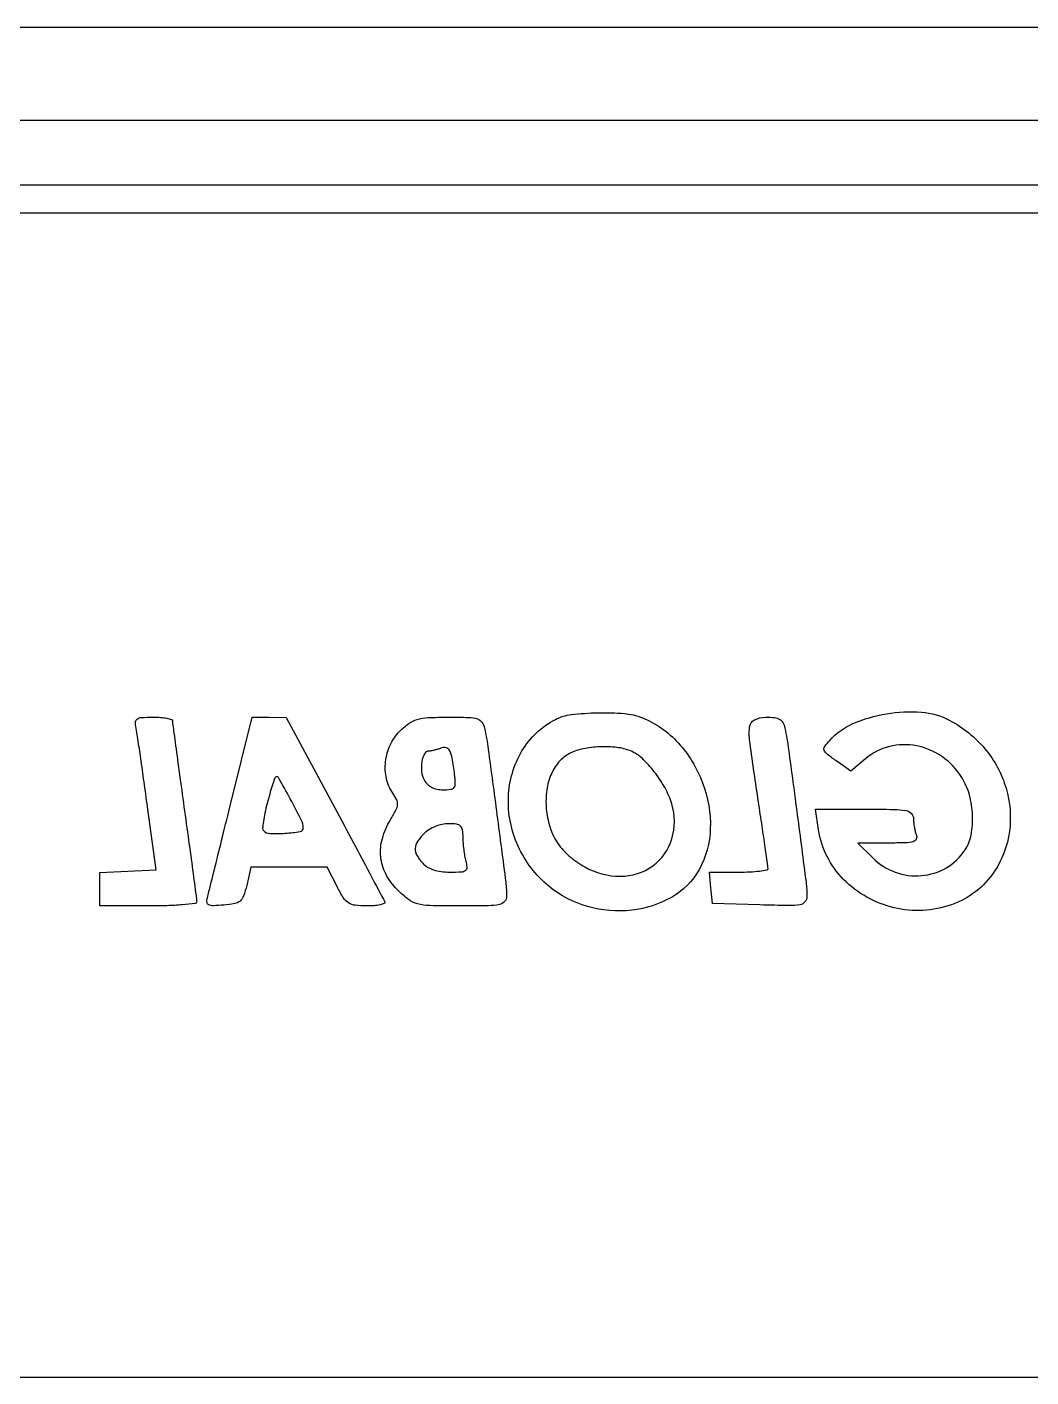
# Model space of a CAD drawing. Header units: millimetres. Extents: x 8533 to 164433, y 5768 to 115327.
# Drawn here: x 111320.49 to 111333.18, y 26936.83 to 26953.91 of the extents above; entities that cross this region are included whole.
import ezdxf

# ---------------------------------------------------------------- set-up
doc = ezdxf.new("R2010")
doc.units = ezdxf.units.MM
doc.header["$LTSCALE"] = 250
doc.layers.add('G-ENP 인버터 판넬', color=255, linetype='Continuous')

# ---------------------------------------------------------------- blocks, each defined once
blk = doc.blocks.new('240808_벽부형 인버터')
at = {"layer": 'G-ENP 인버터 판넬'}
for p, q in [((125.337, 617.431), (-125.337, 617.431)), ((125.337, 615.749), (-125.337, 615.749)), ((-125.337, 614.571), (125.337, 614.571)), ((-125.337, 614.066), (125.337, 614.066)), ((63.93, 593.036), (-63.93, 593.036))]:
    blk.add_line(p, q, dxfattribs=at)
for points in [[(-22.53, 604.902, 0.098413), (-23.165, 604.388, 0.101933), (-23.546, 603.677, 0.105648), (-23.607, 602.894, 0.113431), (-23.338, 602.176, 0.163914), (-22.559, 601.57, 0.142929), (-21.524, 601.516, 0.140794), (-20.61, 602.028, 0.158125), (-20.159, 602.926), (-20.102, 603.298), (-20.988, 603.298, 0.00394), (-21.522, 603.293, 0.042882), (-21.736, 603.272, 0.146203), (-21.835, 603.22, 0.203469), (-21.874, 603.13, -0.025883), (-21.877, 603.055, -0.017054), (-21.889, 602.971, -0.017174), (-21.906, 602.889, -0.03151), (-21.927, 602.824, 0.213018), (-21.923, 602.754, 0.210104), (-21.869, 602.71, 0.060055), (-21.731, 602.69, 0.007345), (-21.425, 602.685), (-20.871, 602.685), (-21.14, 602.416, -0.109007), (-21.544, 602.158, -0.109953), (-22.017, 602.096, -0.111635), (-22.467, 602.239, -0.115279), (-22.805, 602.561, -0.098354), (-22.916, 602.835, -0.057984), (-22.941, 603.189, -0.055999), (-22.884, 603.555, -0.071628), (-22.748, 603.867, -0.100588), (-22.396, 604.242, -0.105922), (-21.931, 604.441, -0.109648), (-21.439, 604.429, -0.11469), (-21.007, 604.209), (-20.739, 603.984), (-20.47, 604.175, 0.011882), (-20.302, 604.301, 0.154012), (-20.259, 604.364, 0.231089), (-20.27, 604.429, 0.030021), (-20.36, 604.541, 0.10742), (-20.781, 604.843, 0.060733), (-21.386, 605.021, 0.060455), (-22.02, 605.049, 0.102164)], [(-16.972, 604.95, 0.114257), (-17.624, 604.497, 0.094669), (-18.065, 603.773, 0.096038), (-18.204, 602.947, 0.121982), (-18.001, 602.204, 0.135256), (-17.512, 601.709, 0.103624), (-16.786, 601.471, 0.097217), (-15.985, 601.538, 0.10338), (-15.288, 601.904, 0.113972), (-14.731, 602.63, 0.117092), (-14.557, 603.52, 0.12479), (-14.802, 604.35, 0.140371), (-15.406, 604.919, 0.090537), (-15.692, 605.007, 0.024118), (-16.169, 605.039, 0.024766), (-16.653, 605.025, 0.07522)], [(-19.55, 604.763, 0.018471), (-19.617, 604.376, 0.00109), (-19.774, 603.195, 0.000714), (-19.933, 601.973, 0.031867), (-19.949, 601.717, 0.180329), (-19.914, 601.622, 0.172368), (-19.824, 601.571, 0.047228), (-19.625, 601.555, 0.003741), (-19.096, 601.567), (-18.243, 601.592), (-18.216, 601.876), (-18.188, 602.16), (-18.719, 602.16, -0.011614), (-18.922, 602.165, -0.019272), (-19.093, 602.18, -0.013991), (-19.226, 602.2, -0.371257), (-19.247, 602.226, -0.027737), (-19.243, 602.275, -0.000313), (-19.195, 602.606, -0.000967), (-19.14, 602.988, -0.00063), (-19.074, 603.429, 0.002347), (-18.921, 604.484, 0.056117), (-18.912, 604.782, 0.260256), (-18.999, 604.911, 0.117522), (-19.204, 604.96, 0.027124), (-19.362, 604.951, 0.102494), (-19.456, 604.921, 0.141327), (-19.514, 604.862, 0.071037)], [(-14.126, 604.763, 0.018457), (-14.192, 604.379, 0.00107), (-14.35, 603.196, 0.000698), (-14.509, 601.973, 0.031916), (-14.525, 601.72, 0.186999), (-14.489, 601.627, 0.158602), (-14.396, 601.574, 0.046428), (-14.195, 601.552, 0.004148), (-13.685, 601.548, 0.005606), (-13.136, 601.554, 0.058413), (-12.913, 601.585, 0.101685), (-12.752, 601.665, 0.031071), (-12.548, 601.845, 0.076923), (-12.342, 602.127, 0.096032), (-12.25, 602.438, 0.093086), (-12.28, 602.768, 0.068003), (-12.427, 603.105, -0.01682), (-12.525, 603.279, -0.09776), (-12.554, 603.379, -0.133857), (-12.539, 603.467, -0.042321), (-12.471, 603.584, 0.09835), (-12.354, 603.848, 0.082228), (-12.338, 604.155, 0.080639), (-12.421, 604.456, 0.088793), (-12.594, 604.704, 0.037202), (-12.76, 604.847, 0.088167), (-12.906, 604.92, 0.060499), (-13.1, 604.952, 0.0108), (-13.467, 604.96, 0.006935), (-13.839, 604.955, 0.065713), (-13.996, 604.929, 0.164724), (-14.078, 604.871, 0.105143)], [(-11.419, 603.321, 0.000365), (-11.757, 602.69, 0.000573), (-12.046, 602.147, 0.000137), (-12.298, 601.671, 0.022869), (-12.323, 601.618, 0.417295), (-12.312, 601.591, 0.043674), (-12.239, 601.568, 0.034143), (-12.131, 601.553, 0.01855), (-11.997, 601.548, 0.028066), (-11.787, 601.56, 0.117508), (-11.669, 601.602, 0.108165), (-11.578, 601.695, 0.02199), (-11.463, 601.898), (-11.285, 602.248), (-10.595, 602.248), (-9.906, 602.248), (-9.829, 601.92, 0.026291), (-9.773, 601.729, 0.131982), (-9.711, 601.638, 0.131567), (-9.612, 601.59, 0.026061), (-9.415, 601.564, 0.013022), (-9.227, 601.553, 0.112418), (-9.145, 601.569, 0.267202), (-9.113, 601.613, 0.090756), (-9.119, 601.695, -0.002382), (-9.147, 601.808, -0.000078), (-9.26, 602.263, -0.000149), (-9.393, 602.8, -0.000104), (-9.543, 603.407), (-9.927, 604.96), (-10.236, 604.958), (-10.544, 604.955)], [(-8.489, 604.894, -0.03287), (-8.492, 604.843, -0.000203), (-8.553, 604.388, -0.000835), (-8.624, 603.867, -0.000532), (-8.707, 603.262, 0.000599), (-8.791, 602.656, 0.000934), (-8.862, 602.133, 0.000252), (-8.922, 601.678, 0.032889), (-8.926, 601.621, 0.382225), (-8.9, 601.592, 0.006671), (-8.669, 601.569, 0.013066), (-8.387, 601.553, 0.007873), (-8.051, 601.548), (-7.176, 601.548), (-7.176, 601.85), (-7.176, 602.152), (-7.684, 602.178), (-8.192, 602.204), (-8.038, 603.341, -0.001003), (-7.975, 603.794, -0.00125), (-7.916, 604.215, -0.001012), (-7.864, 604.568, -0.009555), (-7.838, 604.719, 0.033404), (-7.821, 604.864, 0.242411), (-7.849, 604.926, 0.156584), (-7.925, 604.954, 0.012652), (-8.141, 604.96, 0.017755), (-8.274, 604.955, 0.028868), (-8.386, 604.94, 0.02864), (-8.47, 604.92, 0.328306)], [(-15.67, 604.308, -0.09704), (-15.464, 604.144, -0.080298), (-15.319, 603.905, -0.071181), (-15.244, 603.604, -0.053573), (-15.245, 603.263, -0.053394), (-15.316, 602.945, -0.068844), (-15.449, 602.678, -0.066793), (-15.654, 602.451, -0.046638), (-15.937, 602.254, -0.129882), (-16.578, 602.084, -0.158199), (-17.165, 602.274, -0.166418), (-17.51, 602.763, -0.144769), (-17.508, 603.392, -0.053831), (-17.386, 603.682, -0.038678), (-17.192, 603.974, -0.039555), (-16.97, 604.218, -0.092108), (-16.763, 604.35, -0.067486), (-16.516, 604.413, -0.038421), (-16.209, 604.425, -0.038504), (-15.905, 604.389, -0.071265)], [(-13.124, 604.347, -0.276477), (-13.043, 604.299, -0.081358), (-12.994, 604.156, -0.069173), (-12.989, 603.978, -0.095859), (-13.036, 603.826, -0.07628), (-13.093, 603.75, -0.073004), (-13.17, 603.694, -0.06787), (-13.266, 603.659, -0.053126), (-13.376, 603.647, -0.031674), (-13.516, 603.656, -0.2053), (-13.576, 603.692, -0.170278), (-13.598, 603.764, -0.020587), (-13.585, 603.932, -0.012063), (-13.543, 604.217, -0.079442), (-13.496, 604.353, -0.209534), (-13.43, 604.405, -0.156993), (-13.336, 604.4, 0.015913), (-13.278, 604.38, 0.014669), (-13.217, 604.363, 0.014848), (-13.162, 604.351, 0.046209)], [(-10.198, 603.399, -0.012254), (-10.157, 603.227, -0.018084), (-10.131, 603.073, -0.013536), (-10.117, 602.948, -0.220429), (-10.131, 602.909, -0.189696), (-10.249, 602.858, -0.025709), (-10.525, 602.862, -0.023042), (-10.795, 602.893, -0.368249), (-10.851, 602.958, -0.117376), (-10.816, 603.103, -0.008013), (-10.617, 603.482, -0.004623), (-10.402, 603.869, -0.494915), (-10.35, 603.876, -0.115753), (-10.332, 603.847, -0.004116), (-10.291, 603.721, -0.007412), (-10.245, 603.571, -0.005102)], [(-13.038, 602.86, -0.045248), (-12.914, 602.712, -0.138037), (-12.872, 602.589, -0.14605), (-12.901, 602.466, -0.052877), (-13.008, 602.32, -0.076803), (-13.092, 602.252, -0.053514), (-13.204, 602.201, -0.046397), (-13.341, 602.17, -0.03234), (-13.499, 602.16, -0.012466), (-13.705, 602.165, -0.135923), (-13.783, 602.191, -0.263108), (-13.81, 602.246, -0.053371), (-13.793, 602.357, 0.022884), (-13.772, 602.45, 0.011903), (-13.755, 602.567, 0.011811), (-13.743, 602.688, 0.017627), (-13.739, 602.795, -0.038079), (-13.728, 602.926, -0.170088), (-13.692, 602.993, -0.155691), (-13.62, 603.026, -0.03048), (-13.475, 603.035, -0.055778), (-13.361, 603.022, -0.039427), (-13.238, 602.984, -0.039751), (-13.124, 602.928, -0.061571)]]:
    blk.add_lwpolyline(points, format="xyb", close=True, dxfattribs=at)

msp = doc.modelspace()

# ---------------------------------------------------------------- block references
at = {"layer": 'G-ENP 인버터 판넬', "xscale": -0.7, "yscale": 0.7, "zscale": 0.7}
msp.add_blockref('240808_벽부형 인버터', (111316.384, 26521.709, 0), dxfattribs=at)

doc.saveas('drawing.dxf')
